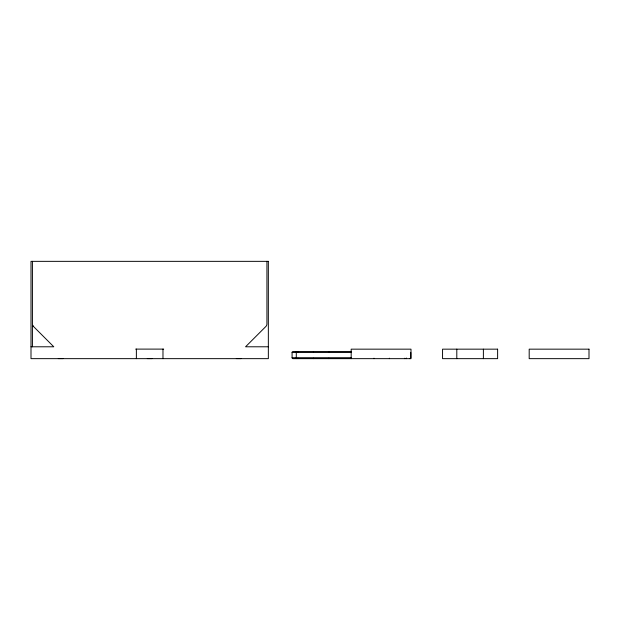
<?xml version="1.0" encoding="UTF-8"?>
<svg xmlns="http://www.w3.org/2000/svg" width="620" height="620" viewBox="0 0 620 620"><rect width="100%" height="100%" fill="white"/><g stroke="black" fill="none" stroke-linecap="round" stroke-linejoin="round"><path stroke-width="0.93" d="M351.416 358.546L351.416 358.081M296.29 358.639L296.29 351.548M31 346.789L53.785 346.789L32.426 325.43L32.426 346.789M268.344 346.789L245.559 346.789L265.879 326.469A3.557 3.557 0 0 0 266.925 323.95L266.925 261.346M135.664 349.106L163.68 349.106M351.416 351.532L293.035 351.532A0.953 0.953 0 0 0 292.082 352.486L292.082 357.709A0.953 0.953 0 0 0 293.028 358.654L410.99 358.654L410.99 349.161L351.176 349.161L351.176 358.654M292.082 352.486L351.416 352.486M292.082 357.709L351.416 357.709M58.303 358.6L63.031 358.6M147.312 358.6L152.04 358.6M236.313 358.6L241.04 358.6M406.565 358.654L406.379 358.058M483.383 349.161L483.383 358.654M456.8 349.161L456.8 358.654M410.75 352.486L410.75 357.709A0.953 0.953 0 0 1 409.805 358.654M404.821 358.213L404.821 358.654M389.391 358.213L389.391 358.654M373.969 358.213L373.969 358.654M328.871 351.532L328.871 351.982M328.871 358.213L328.871 358.654M313.441 351.532L313.441 351.982M313.441 358.213L313.441 358.654M298.011 351.532L298.011 351.982M298.011 358.213L298.011 358.654M162.975 349.106L162.975 358.654M136.369 349.106L136.369 358.654M32.426 261.346L32.426 323.95A3.557 3.557 0 0 0 33.465 326.469M268.344 261.346L31 261.346L31 358.654L268.344 358.654L268.344 261.346M497.62 349.161L442.556 349.161L442.556 358.654L497.62 358.654L497.62 349.161M589 349.161L529.186 349.161L529.186 358.654L589 358.654L589 349.161"/></g></svg>
